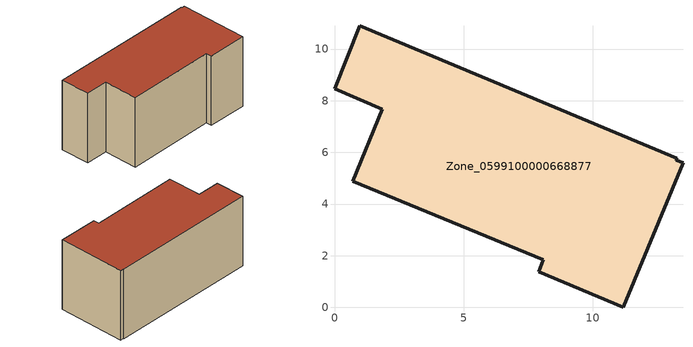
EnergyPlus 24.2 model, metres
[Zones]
Zone_0599100000668877
 floor ground (C_G): 7.91,1.38 8.09,1.85 0.7,4.89 1.85,7.68 0,8.47 0.97,10.91 13.26,5.77 13.23,5.71 13.49,5.59 11.17,0 z3.14
 wall outside (C_F): 8.09,1.85 7.91,1.38 11.17,0 13.49,5.59 13.23,5.71 13.26,5.77 0.97,10.91 0,8.47 1.85,7.68 0.7,4.89 8.09,1.85 z3.14:9.57
 roof outside (C_R): 13.26,5.77 0.97,10.91 0,8.47 1.85,7.68 0.7,4.89 8.09,1.85 7.91,1.38 11.17,0 13.49,5.59 13.23,5.71 z9.57
[BUILDING]
Pand.0599100000668877: North Axis=0; Terrain=City; Loads Convergence Tolerance Value=0.04; Temperature Convergence Tolerance Value=0.4; Solar Distribution=FullExterior; Maximum Number of Warmup Days=25; Minimum Number of Warmup Days=1
[Site:Location]
Rotterdam.The.Hague.AP_ZH_NLD Design_Conditions: Latitude=51.96; Longitude=4.45; Time Zone=1; Elevation=-4.5
[SITE:GROUNDTEMPERATURE:BUILDINGSURFACE]
18, 18, 18, 18, 18, 18, 18, 18, 18, 18, 18, 18
[MATERIAL] Thermal Absorptance=0.9; Solar Absorptance=0.7; Visible Absorptance=0.7
Name | Roughness | Thickness | Conductivity | Density | Specific Heat
G.TC.1946 | MediumSmooth | 0.15 | 1 | 540 | 1210
F.TC.1946 | Rough | 0.3 | 0.857143 | 1920 | 840
R.TC.1946 | MediumRough | 0.2 | 0.909091 | 1500 | 1000
[CONSTRUCTION]
C_G: G.TC.1946
C_F: F.TC.1946
C_R: R.TC.1946
[ZONE]
Zone_0599100000668877: Type=1; Multiplier=1; Ceiling Height=Autocalculate; Volume=Autocalculate; Floor Area=autocalculate; Part of Total Floor Area=Yes
[ZONEINFILTRATION:DESIGNFLOWRATE]
Infil_Zone_0599100000668877: Zone or ZoneList or Space or SpaceList=Zone_0599100000668877; Schedule=AlwaysOn; Design Flow Rate Calculation Method=Flow/Area; Flow Rate per Floor Area=0.003; Constant Term Coefficient=1; Temperature Term Coefficient=0; Velocity Term Coefficient=0; Velocity Squared Term Coefficient=0
[HVACTEMPLATE:ZONE:IDEALLOADSAIRSYSTEM]
Zone_0599100000668877: Maximum Heating Supply Air Temperature=50; Minimum Cooling Supply Air Temperature=13; Maximum Heating Supply Air Humidity Ratio=0.0156; Minimum Cooling Supply Air Humidity Ratio=0.0077; Heating Limit=NoLimit; Cooling Limit=NoLimit; Dehumidification Control Type=ConstantSensibleHeatRatio; Cooling Sensible Heat Ratio=0.7; Dehumidification Setpoint=60; Humidification Control Type=None; Humidification Setpoint=30; Outdoor Air Method=None; Outdoor Air Flow Rate per Person=0.00944; Outdoor Air Flow Rate per Zone Floor Area=0; Outdoor Air Flow Rate per Zone=0; Demand Controlled Ventilation Type=None; Outdoor Air Economizer Type=NoEconomizer; Heat Recovery Type=None; Sensible Heat Recovery Effectiveness=0.7; Latent Heat Recovery Effectiveness=0.65
[ZONECONTROL:THERMOSTAT]
ThermostatControl_Zone_0599100000668877: Zone or ZoneList=Zone_0599100000668877; Control Type Schedule=DualSetpointControlType; Control 1=Thermostat_Zone_0599100000668877; Temperature Difference Between Cutout And Setpoint=0
[THERMOSTATSETPOINT:DUALSETPOINT]
Thermostat_Zone_0599100000668877: Heating Setpoint Temperature Schedule=HeatingSetpoint_Zone_0599100000668877; Cooling Setpoint Temperature Schedule=CoolingSetpoint_Zone_0599100000668877
[SCHEDULE:COMPACT]
HeatingSetpoint_Zone_0599100000668877: Through: 12/31, For: AllDays, Until: 24:00, 21
CoolingSetpoint_Zone_0599100000668877: Through: 12/31, For: AllDays, Until: 24:00, 24
DualSetpointControlType: Through: 12/31, For: AllDays, Until: 24:00, 4
AlwaysOn: Through: 12/31, For: AllDays, Until: 24:00, 1
